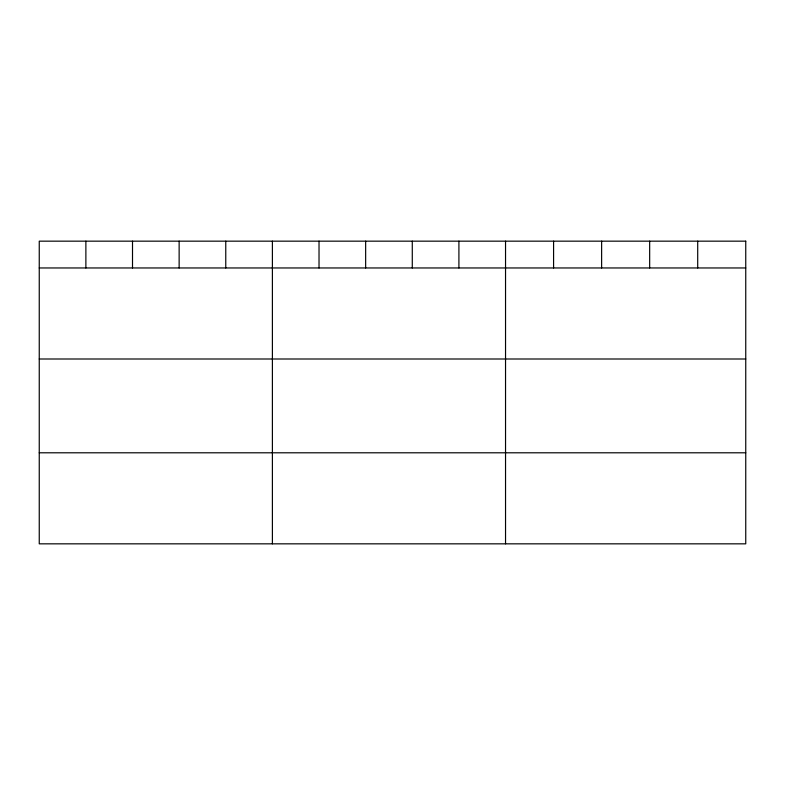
<?xml version="1.0" encoding="UTF-8"?>
<svg xmlns="http://www.w3.org/2000/svg" width="785" height="785" viewBox="0 0 785 785"><rect width="100%" height="100%" fill="white"/><g stroke="black" fill="none" stroke-linecap="round" stroke-linejoin="round"><path stroke-width="1.18" d="M39.25 267.96L745.75 267.96M39.25 359L745.75 359M39.25 452.798L745.75 452.798M697.708 241.162L697.708 267.96M649.666 241.162L649.666 267.96M601.624 241.162L601.624 267.96M553.582 241.162L553.582 267.96M505.54 241.162L505.54 543.838M458.911 241.162L458.911 267.96M412.282 241.162L412.282 267.96M365.653 241.162L365.653 267.96M319.024 241.162L319.024 267.96M272.395 241.162L272.395 543.838M225.766 241.162L225.766 267.96M179.137 241.162L179.137 267.96M132.508 241.162L132.508 267.96M85.879 241.162L85.879 267.96M745.75 241.162L39.25 241.162L39.25 543.838L745.75 543.838L745.75 241.162"/></g></svg>
